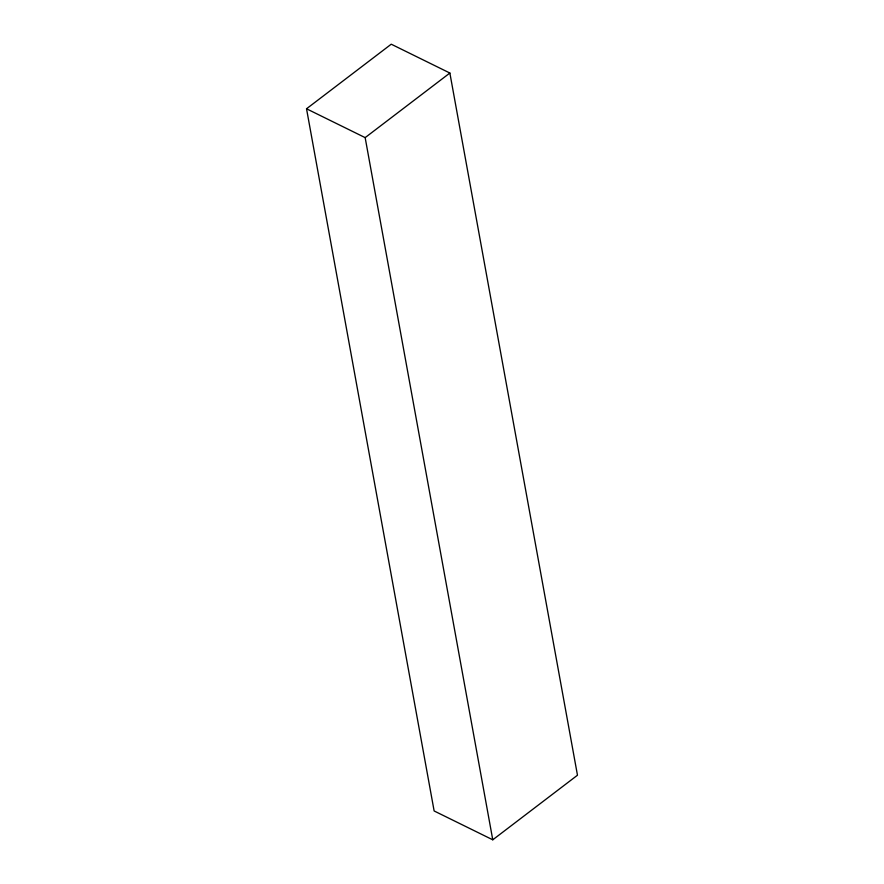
<?xml version="1.0" encoding="UTF-8"?>
<svg xmlns="http://www.w3.org/2000/svg" width="884" height="884" viewBox="0 0 884 884"><rect width="100%" height="100%" fill="white"/><g stroke="black" fill="none" stroke-linecap="round" stroke-linejoin="round"><path stroke-width="1.33" d="M306.527 108.776L391.236 44.2L449.868 73.04L577.473 775.224L492.764 839.8L434.132 810.959L306.527 108.776L365.158 137.628L492.764 839.8M365.158 137.628L449.868 73.04"/></g></svg>
